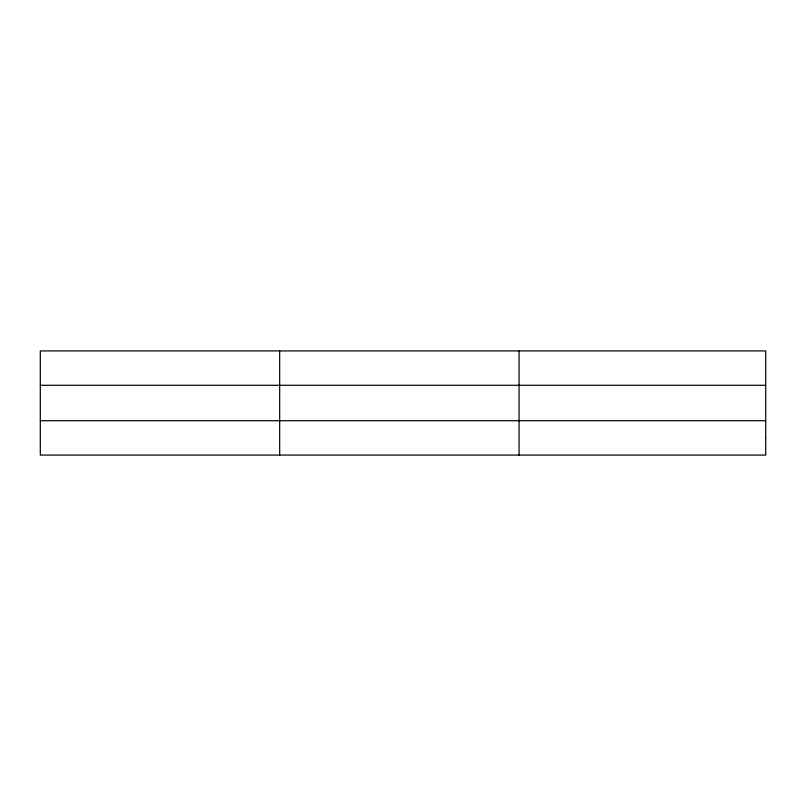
<?xml version="1.0" encoding="UTF-8"?>
<svg xmlns="http://www.w3.org/2000/svg" width="806" height="806" viewBox="0 0 806 806"><rect width="100%" height="100%" fill="white"/><g stroke="black" fill="none" stroke-linecap="round" stroke-linejoin="round"><path stroke-width="1.21" d="M279.682 455.078L279.682 350.922M519.064 455.078L519.064 350.922M40.3 385.288L765.7 385.288M40.3 420.712L765.7 420.712M765.7 437.89L765.7 455.078L40.3 455.078L40.3 350.922L765.7 350.922L765.7 437.89"/></g></svg>
